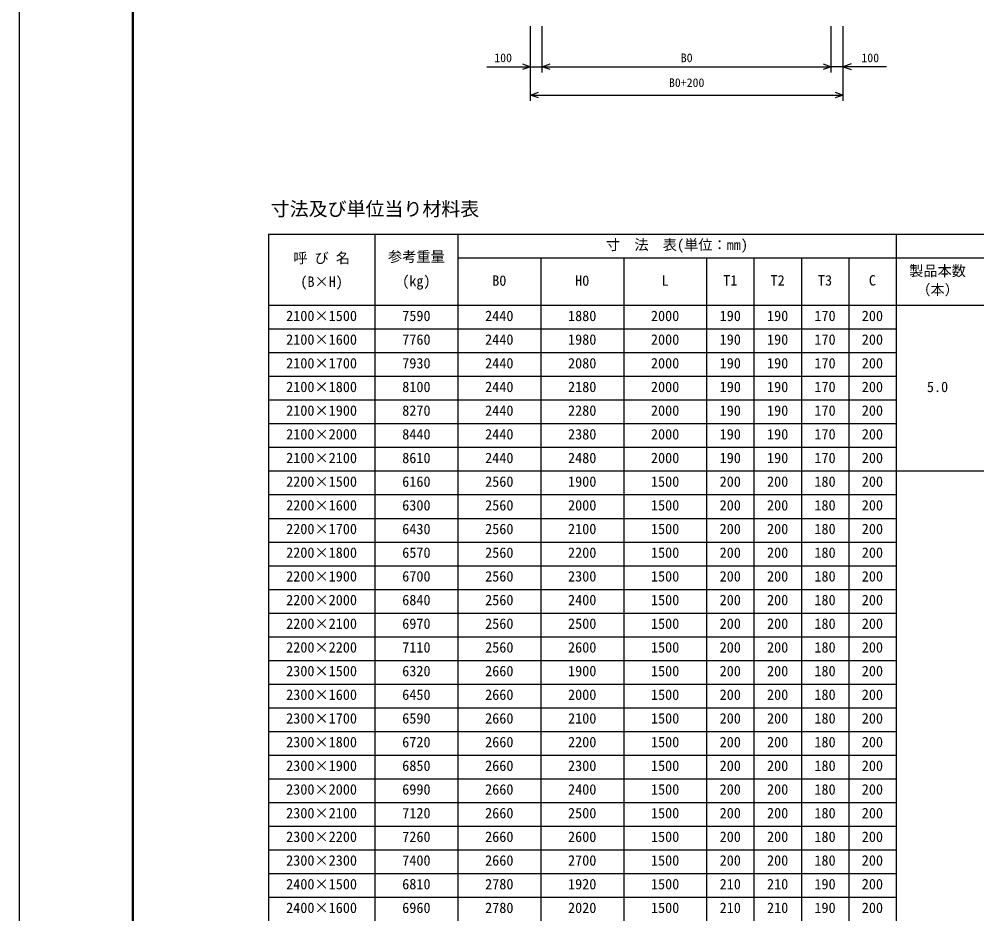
# Model space of a CAD drawing. Units: millimetres, scale not verified. Extents: x -100800 to 100800, y -35640 to 35640.
# Drawn here: x -100800 to -80586, y -75 to 18819 of the extents above; entities that cross this region are included whole.
import ezdxf
from ezdxf.enums import TextEntityAlignment as Align

# ---------------------------------------------------------------- set-up
doc = ezdxf.new("R2010")
doc.units = ezdxf.units.MM
doc.header["$LTSCALE"] = 120
for name, color, linetype, lineweight in [('0-0_DIM', 7, 'Continuous', 25), ('0-1_Defpoints', 5, 'Continuous', 25), ('0-3_HYO', 3, 'Continuous', 25), ('0-4_HYO2', 4, 'Continuous', 25), ('0-7_TXT', 7, 'Continuous', 25), ('0-8_WAKU', 3, 'Continuous', 25)]:
    doc.layers.add(name, color=color, linetype=linetype, lineweight=lineweight)
doc.styles.add('ＭＳ ゴシック', font='')
doc.styles.get('ＭＳ ゴシック').set_extended_font_data('MS Gothic')

msp = doc.modelspace()

# ---------------------------------------------------------------- linework, layer by layer
at = {"layer": '0-0_DIM'}
for p, q in [((-90009.7, 17095.6), (-90009.7, 18669.6)), ((-89759.7, 17695.6), (-89759.7, 18669.6)), ((-83659.7, 17695.6), (-83659.7, 18669.6)), ((-83409.7, 17095.6), (-83409.7, 18669.6)), ((-90929.7, 17815.6), (-90009.7, 17815.6)), ((-90009.7, 17815.6), (-89759.7, 17815.6)), ((-89759.7, 17815.6), (-83659.7, 17815.6)), ((-90009.7, 17215.6), (-83409.7, 17215.6))]:
    msp.add_line(p, q, dxfattribs=at)
for points in [[(-90178.8, 17877.1), (-90009.7, 17815.6), (-90178.8, 17754)], [(-89590.6, 17754), (-89759.7, 17815.6), (-89590.6, 17877.1)], [(-83828.8, 17877.1), (-83659.7, 17815.6), (-83828.8, 17754)], [(-82489.7, 17815.6), (-83409.7, 17815.6), (-83659.7, 17815.6)], [(-83240.6, 17877.1), (-83409.7, 17815.6), (-83240.6, 17754)], [(-89840.6, 17154), (-90009.7, 17215.6), (-89840.6, 17277.1)], [(-83578.8, 17277.1), (-83409.7, 17215.6), (-83578.8, 17154)]]:
    msp.add_lwpolyline(points, dxfattribs=at)
at = {"layer": '0-1_Defpoints'}
msp.add_lwpolyline([(-100800, -35640), (0, -35640), (0, 35640), (-100800, 35640)], close=True, dxfattribs=at)
at = {"layer": '0-3_HYO'}
for p, q in [((-95539.8, 14277.7), (-95539.8, -30222.3)), ((-95539.8, 14277.7), (-69239.8, 14277.7)), ((-93289.8, 14277.7), (-93289.8, -30222.3)), ((-91539.8, 14277.7), (-91539.8, -30222.3)), ((-82289.8, 14277.7), (-82289.8, -30222.3)), ((-91539.8, 13777.7), (-73539.8, 13777.7)), ((-89789.8, 13777.7), (-89789.8, -30222.3)), ((-88039.8, 13777.7), (-88039.8, -30222.3)), ((-86289.8, 13777.7), (-86289.8, -30222.3)), ((-85289.8, 13777.7), (-85289.8, -30222.3)), ((-84289.8, 13777.7), (-84289.8, -30222.3)), ((-83289.8, 13777.7), (-83289.8, -30222.3)), ((-95539.8, 12777.7), (-69239.8, 12777.7))]:
    msp.add_line(p, q, dxfattribs=at)
at = {"layer": '0-4_HYO2'}
for p, q in [((-95539.8, 12277.7), (-82289.8, 12277.7)), ((-95539.8, 11777.7), (-82289.8, 11777.7)), ((-95539.8, 11277.7), (-82289.8, 11277.7)), ((-95539.8, 10777.7), (-82289.8, 10777.7)), ((-95539.8, 10277.7), (-82289.8, 10277.7)), ((-95539.8, 9777.7), (-82289.8, 9777.7)), ((-95539.8, 9277.7), (-77039.8, 9277.7)), ((-95539.8, 8777.7), (-82289.8, 8777.7)), ((-95539.8, 8277.7), (-82289.8, 8277.7)), ((-95539.8, 7777.7), (-82289.8, 7777.7)), ((-95539.8, 7277.7), (-82289.8, 7277.7)), ((-95539.8, 6777.7), (-82289.8, 6777.7)), ((-95539.8, 6277.7), (-82289.8, 6277.7)), ((-95539.8, 5777.7), (-82289.8, 5777.7)), ((-95539.8, 5277.7), (-82289.8, 5277.7)), ((-95539.8, 4777.7), (-82289.8, 4777.7)), ((-95539.8, 4277.7), (-82289.8, 4277.7)), ((-95539.8, 3777.7), (-82289.8, 3777.7)), ((-95539.8, 3277.7), (-82289.8, 3277.7)), ((-95539.8, 2777.7), (-82289.8, 2777.7)), ((-95539.8, 2277.7), (-82289.8, 2277.7)), ((-95539.8, 1777.7), (-82289.8, 1777.7)), ((-95539.8, 1277.7), (-82289.8, 1277.7)), ((-95539.8, 777.7), (-82289.8, 777.7)), ((-95539.8, 277.7), (-82289.8, 277.7))]:
    msp.add_line(p, q, dxfattribs=at)
at = {"layer": '0-8_WAKU', "lineweight": 50}
msp.add_lwpolyline([(-98400, -33240), (-2400, -33240), (-2400, 33240), (-98400, 33240)], close=True, dxfattribs=at)

# ---------------------------------------------------------------- texts
at = {"layer": '0-0_DIM', "style": 'ＭＳ ゴシック'}
for s, p in [('100', (-90771.8, 17855.6)), ('B0', (-86834.7, 17855.6)), ('100', (-83022.6, 17855.6)), ('B0+200', (-87084.7, 17330.6))]:
    msp.add_text(s, height=183.3, dxfattribs=at).set_placement(p, align=Align.BOTTOM_LEFT)
at = {"layer": '0-7_TXT', "style": 'ＭＳ ゴシック'}
for s, height, p in [('寸法及び単位当り材料表', 293.3, (-95489.8, 14577.7)), ('寸\u3000法\u3000表(単位：㎜)', 219.9, (-88414.8, 13877.7)), ('呼 び 名', 219.9, (-95014.8, 13599.4)), ('参考重量', 219.9, (-93014.8, 13627.7)), ('製品本数', 219.9, (-82014.8, 13327.7)), ('(B×H)', 219.9, (-94864.8, 13099.4)), ('(kg)', 219.9, (-92714.8, 13113.8)), ('B0', 219.9, (-90814.8, 13122.5)), ('H0', 219.9, (-89064.8, 13122.5)), ('L', 219.9, (-87239.8, 13122.5)), ('T1', 219.9, (-85939.8, 13127.7)), ('T2', 219.9, (-84939.8, 13127.7)), ('T3', 219.9, (-83939.8, 13127.7)), ('C', 219.9, (-82864.8, 13127.7)), ('（本）', 219.9, (-81864.8, 12927.7)), ('2100×1500', 219.9, (-95164.8, 12377.7)), ('7590', 219.9, (-92714.8, 12377.7)), ('2440', 219.9, (-90964.8, 12377.7)), ('1880', 219.9, (-89214.8, 12377.7)), ('2000', 219.9, (-87464.8, 12377.7)), ('190', 219.9, (-86014.8, 12377.7)), ('190', 219.9, (-85014.8, 12377.7)), ('170', 219.9, (-84014.8, 12377.7)), ('200', 219.9, (-83014.8, 12377.7)), ('2100×1600', 219.9, (-95164.8, 11877.7)), ('7760', 219.9, (-92714.8, 11877.7)), ('2440', 219.9, (-90964.8, 11877.7)), ('1980', 219.9, (-89214.8, 11877.7)), ('2000', 219.9, (-87464.8, 11877.7)), ('190', 219.9, (-86014.8, 11877.7)), ('190', 219.9, (-85014.8, 11877.7)), ('170', 219.9, (-84014.8, 11877.7)), ('200', 219.9, (-83014.8, 11877.7)), ('2100×1700', 219.9, (-95164.8, 11377.7)), ('7930', 219.9, (-92714.8, 11377.7)), ('2440', 219.9, (-90964.8, 11377.7)), ('2080', 219.9, (-89214.8, 11377.7)), ('2000', 219.9, (-87464.8, 11377.7)), ('190', 219.9, (-86014.8, 11377.7)), ('190', 219.9, (-85014.8, 11377.7)), ('170', 219.9, (-84014.8, 11377.7)), ('200', 219.9, (-83014.8, 11377.7)), ('2100×1800', 219.9, (-95164.8, 10877.7)), ('8100', 219.9, (-92714.8, 10877.7)), ('2440', 219.9, (-90964.8, 10877.7)), ('2180', 219.9, (-89214.8, 10877.7)), ('2000', 219.9, (-87464.8, 10877.7)), ('190', 219.9, (-86014.8, 10877.7)), ('190', 219.9, (-85014.8, 10877.7)), ('170', 219.9, (-84014.8, 10877.7)), ('200', 219.9, (-83014.8, 10877.7)), ('5.0', 219.9, (-81639.8, 10877.7)), ('2100×1900', 219.9, (-95164.8, 10377.7)), ('8270', 219.9, (-92714.8, 10377.7)), ('2440', 219.9, (-90964.8, 10377.7)), ('2280', 219.9, (-89214.8, 10377.7)), ('2000', 219.9, (-87464.8, 10377.7)), ('190', 219.9, (-86014.8, 10377.7)), ('190', 219.9, (-85014.8, 10377.7)), ('170', 219.9, (-84014.8, 10377.7)), ('200', 219.9, (-83014.8, 10377.7)), ('2100×2000', 219.9, (-95164.8, 9877.7)), ('8440', 219.9, (-92714.8, 9877.7)), ('2440', 219.9, (-90964.8, 9877.7)), ('2380', 219.9, (-89214.8, 9877.7)), ('2000', 219.9, (-87464.8, 9877.7)), ('190', 219.9, (-86014.8, 9877.7)), ('190', 219.9, (-85014.8, 9877.7)), ('170', 219.9, (-84014.8, 9877.7)), ('200', 219.9, (-83014.8, 9877.7)), ('2100×2100', 219.9, (-95164.8, 9377.7)), ('8610', 219.9, (-92714.8, 9377.7)), ('2440', 219.9, (-90964.8, 9377.7)), ('2480', 219.9, (-89214.8, 9377.7)), ('2000', 219.9, (-87464.8, 9377.7)), ('190', 219.9, (-86014.8, 9377.7)), ('190', 219.9, (-85014.8, 9377.7)), ('170', 219.9, (-84014.8, 9377.7)), ('200', 219.9, (-83014.8, 9377.7)), ('2200×1500', 219.9, (-95164.8, 8877.7)), ('6160', 219.9, (-92714.8, 8877.7)), ('2560', 219.9, (-90964.8, 8877.7)), ('1900', 219.9, (-89214.8, 8877.7)), ('1500', 219.9, (-87464.8, 8877.7)), ('200', 219.9, (-86014.8, 8877.7)), ('200', 219.9, (-85014.8, 8877.7)), ('180', 219.9, (-84014.8, 8877.7)), ('200', 219.9, (-83014.8, 8877.7)), ('2200×1600', 219.9, (-95164.8, 8377.7)), ('6300', 219.9, (-92714.8, 8377.7)), ('2560', 219.9, (-90964.8, 8377.7)), ('2000', 219.9, (-89214.8, 8377.7)), ('1500', 219.9, (-87464.8, 8377.7)), ('200', 219.9, (-86014.8, 8377.7)), ('200', 219.9, (-85014.8, 8377.7)), ('180', 219.9, (-84014.8, 8377.7)), ('200', 219.9, (-83014.8, 8377.7)), ('2200×1700', 219.9, (-95164.8, 7877.7)), ('6430', 219.9, (-92714.8, 7877.7)), ('2560', 219.9, (-90964.8, 7877.7)), ('2100', 219.9, (-89214.8, 7877.7)), ('1500', 219.9, (-87464.8, 7877.7)), ('200', 219.9, (-86014.8, 7877.7)), ('200', 219.9, (-85014.8, 7877.7)), ('180', 219.9, (-84014.8, 7877.7)), ('200', 219.9, (-83014.8, 7877.7)), ('2200×1800', 219.9, (-95164.8, 7377.7)), ('6570', 219.9, (-92714.8, 7377.7)), ('2560', 219.9, (-90964.8, 7377.7)), ('2200', 219.9, (-89214.8, 7377.7)), ('1500', 219.9, (-87464.8, 7377.7)), ('200', 219.9, (-86014.8, 7377.7)), ('200', 219.9, (-85014.8, 7377.7)), ('180', 219.9, (-84014.8, 7377.7)), ('200', 219.9, (-83014.8, 7377.7)), ('2200×1900', 219.9, (-95164.8, 6877.7)), ('6700', 219.9, (-92714.8, 6877.7)), ('2560', 219.9, (-90964.8, 6877.7)), ('2300', 219.9, (-89214.8, 6877.7)), ('1500', 219.9, (-87464.8, 6877.7)), ('200', 219.9, (-86014.8, 6877.7)), ('200', 219.9, (-85014.8, 6877.7)), ('180', 219.9, (-84014.8, 6877.7)), ('200', 219.9, (-83014.8, 6877.7)), ('2200×2000', 219.9, (-95164.8, 6377.7)), ('6840', 219.9, (-92714.8, 6377.7)), ('2560', 219.9, (-90964.8, 6377.7)), ('2400', 219.9, (-89214.8, 6377.7)), ('1500', 219.9, (-87464.8, 6377.7)), ('200', 219.9, (-86014.8, 6377.7)), ('200', 219.9, (-85014.8, 6377.7)), ('180', 219.9, (-84014.8, 6377.7)), ('200', 219.9, (-83014.8, 6377.7)), ('2200×2100', 219.9, (-95164.8, 5877.7)), ('6970', 219.9, (-92714.8, 5877.7)), ('2560', 219.9, (-90964.8, 5877.7)), ('2500', 219.9, (-89214.8, 5877.7)), ('1500', 219.9, (-87464.8, 5877.7)), ('200', 219.9, (-86014.8, 5877.7)), ('200', 219.9, (-85014.8, 5877.7)), ('180', 219.9, (-84014.8, 5877.7)), ('200', 219.9, (-83014.8, 5877.7)), ('2200×2200', 219.9, (-95164.8, 5377.7)), ('7110', 219.9, (-92714.8, 5377.7)), ('2560', 219.9, (-90964.8, 5377.7)), ('2600', 219.9, (-89214.8, 5377.7)), ('1500', 219.9, (-87464.8, 5377.7)), ('200', 219.9, (-86014.8, 5377.7)), ('200', 219.9, (-85014.8, 5377.7)), ('180', 219.9, (-84014.8, 5377.7)), ('200', 219.9, (-83014.8, 5377.7)), ('2300×1500', 219.9, (-95164.8, 4877.7)), ('6320', 219.9, (-92714.8, 4877.7)), ('2660', 219.9, (-90964.8, 4877.7)), ('1900', 219.9, (-89214.8, 4877.7)), ('1500', 219.9, (-87464.8, 4877.7)), ('200', 219.9, (-86014.8, 4877.7)), ('200', 219.9, (-85014.8, 4877.7)), ('180', 219.9, (-84014.8, 4877.7)), ('200', 219.9, (-83014.8, 4877.7)), ('2300×1600', 219.9, (-95164.8, 4377.7)), ('6450', 219.9, (-92714.8, 4377.7)), ('2660', 219.9, (-90964.8, 4377.7)), ('2000', 219.9, (-89214.8, 4377.7)), ('1500', 219.9, (-87464.8, 4377.7)), ('200', 219.9, (-86014.8, 4377.7)), ('200', 219.9, (-85014.8, 4377.7)), ('180', 219.9, (-84014.8, 4377.7)), ('200', 219.9, (-83014.8, 4377.7)), ('2300×1700', 219.9, (-95164.8, 3877.7)), ('6590', 219.9, (-92714.8, 3877.7)), ('2660', 219.9, (-90964.8, 3877.7)), ('2100', 219.9, (-89214.8, 3877.7)), ('1500', 219.9, (-87464.8, 3877.7)), ('200', 219.9, (-86014.8, 3877.7)), ('200', 219.9, (-85014.8, 3877.7)), ('180', 219.9, (-84014.8, 3877.7)), ('200', 219.9, (-83014.8, 3877.7)), ('2300×1800', 219.9, (-95164.8, 3377.7)), ('6720', 219.9, (-92714.8, 3377.7)), ('2660', 219.9, (-90964.8, 3377.7)), ('2200', 219.9, (-89214.8, 3377.7)), ('1500', 219.9, (-87464.8, 3377.7)), ('200', 219.9, (-86014.8, 3377.7)), ('200', 219.9, (-85014.8, 3377.7)), ('180', 219.9, (-84014.8, 3377.7)), ('200', 219.9, (-83014.8, 3377.7)), ('2300×1900', 219.9, (-95164.8, 2877.7)), ('6850', 219.9, (-92714.8, 2877.7)), ('2660', 219.9, (-90964.8, 2877.7)), ('2300', 219.9, (-89214.8, 2877.7)), ('1500', 219.9, (-87464.8, 2877.7)), ('200', 219.9, (-86014.8, 2877.7)), ('200', 219.9, (-85014.8, 2877.7)), ('180', 219.9, (-84014.8, 2877.7)), ('200', 219.9, (-83014.8, 2877.7)), ('2300×2000', 219.9, (-95164.8, 2377.7)), ('6990', 219.9, (-92714.8, 2377.7)), ('2660', 219.9, (-90964.8, 2377.7)), ('2400', 219.9, (-89214.8, 2377.7)), ('1500', 219.9, (-87464.8, 2377.7)), ('200', 219.9, (-86014.8, 2377.7)), ('200', 219.9, (-85014.8, 2377.7)), ('180', 219.9, (-84014.8, 2377.7)), ('200', 219.9, (-83014.8, 2377.7)), ('2300×2100', 219.9, (-95164.8, 1877.7)), ('7120', 219.9, (-92714.8, 1877.7)), ('2660', 219.9, (-90964.8, 1877.7)), ('2500', 219.9, (-89214.8, 1877.7)), ('1500', 219.9, (-87464.8, 1877.7)), ('200', 219.9, (-86014.8, 1877.7)), ('200', 219.9, (-85014.8, 1877.7)), ('180', 219.9, (-84014.8, 1877.7)), ('200', 219.9, (-83014.8, 1877.7)), ('2300×2200', 219.9, (-95164.8, 1377.7)), ('7260', 219.9, (-92714.8, 1377.7)), ('2660', 219.9, (-90964.8, 1377.7)), ('2600', 219.9, (-89214.8, 1377.7)), ('1500', 219.9, (-87464.8, 1377.7)), ('200', 219.9, (-86014.8, 1377.7)), ('200', 219.9, (-85014.8, 1377.7)), ('180', 219.9, (-84014.8, 1377.7)), ('200', 219.9, (-83014.8, 1377.7)), ('2300×2300', 219.9, (-95164.8, 877.7)), ('7400', 219.9, (-92714.8, 877.7)), ('2660', 219.9, (-90964.8, 877.7)), ('2700', 219.9, (-89214.8, 877.7)), ('1500', 219.9, (-87464.8, 877.7)), ('200', 219.9, (-86014.8, 877.7)), ('200', 219.9, (-85014.8, 877.7)), ('180', 219.9, (-84014.8, 877.7)), ('200', 219.9, (-83014.8, 877.7)), ('2400×1500', 219.9, (-95164.8, 377.7)), ('6810', 219.9, (-92714.8, 377.7)), ('2780', 219.9, (-90964.8, 377.7)), ('1920', 219.9, (-89214.8, 377.7)), ('1500', 219.9, (-87464.8, 377.7)), ('210', 219.9, (-86014.8, 377.7)), ('210', 219.9, (-85014.8, 377.7)), ('190', 219.9, (-84014.8, 377.7)), ('200', 219.9, (-83014.8, 377.7)), ('2400×1600', 219.9, (-95164.8, -122.3)), ('6960', 219.9, (-92714.8, -122.3)), ('2780', 219.9, (-90964.8, -122.3)), ('2020', 219.9, (-89214.8, -122.3)), ('1500', 219.9, (-87464.8, -122.3)), ('210', 219.9, (-86014.8, -122.3)), ('210', 219.9, (-85014.8, -122.3)), ('190', 219.9, (-84014.8, -122.3)), ('200', 219.9, (-83014.8, -122.3))]:
    msp.add_text(s, height=height, dxfattribs=at).set_placement(p, align=Align.BOTTOM_LEFT)

doc.saveas('drawing.dxf')
